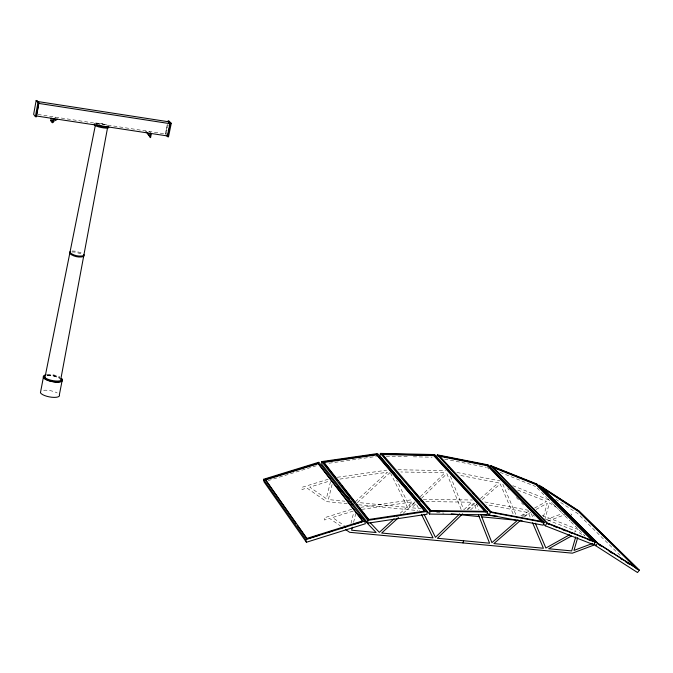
<?xml version="1.0" encoding="UTF-8"?>
<svg xmlns="http://www.w3.org/2000/svg" width="673" height="673" viewBox="0 0 673 673"><rect width="100%" height="100%" fill="white"/><g stroke="black" fill="none" stroke-linecap="round" stroke-linejoin="round"><path stroke-width="0.5" stroke-dasharray="3.37 2.52" d="M167.224 124.749L165.255 134.44L166.214 134.583L168.183 124.9M167.493 135.971L165.541 133.952L167.409 124.757M330.493 481.683L326.346 498.659L309.782 487.134L328.744 481.296M332.075 484.459L328.382 499.576L344.938 501.208M350.986 523.443L353.653 512.742M353.577 522.357L355.79 513.524M543.439 516.788L547.284 503.211L535.447 509.814M544.592 520.195L549.488 502.908L558.809 508.889M570.334 516.284L571.722 514.466L569.156 512.826M415.048 501.789L409.832 506.862L396.607 480.11M420.272 496.716L444.878 472.808L400.881 471.966M415.493 504.161L411.75 507.795L420.919 508.695M421.475 498.348L446.889 473.657L462.082 511.842M464.16 509.537L471.714 502.226L425.058 501.528M467.104 509.554L473.784 503.084L476.484 509.932M355.302 501.772L387.438 472.219L338.746 479.26M390.197 472.463L357.582 502.453L407.485 507.375L390.651 473.38M400.216 513.205L412.583 501.856L362.234 509.326M403.152 513.348L415.426 502.1M467.861 509.537L474.911 503.37M480.396 498.575L498.415 482.819L460.5 475.458M470.562 509.798L476.795 504.338M482.255 499.568L500.19 483.887L513.625 515.114M521.996 516.418L526.74 512.279L486.512 504.632M524.629 516.797L528.566 513.356L530.568 518.075M54.866 117.733L55.649 117.169M574.22 532.175L576.054 531.157L545.879 519.371M520.894 515.703L529.113 511.118M534.598 508.056L546.484 501.427L517.386 489.944M523.602 516.427L530.888 512.355M545.551 519.834L562.813 513.406M547.788 521.104L564.899 514.727M351.659 509.301L324.075 517.865L324.512 520.002L329.568 518.437L340.445 525.95M353.157 511.101L332.521 517.52L344.425 525.748M268.014 480.665L318.422 465.11M328.197 479.252L301.588 487.437L302.026 489.523L306.922 488.018L326.472 501.612L347.26 503.648M360.72 507.316L411.884 499.745M329.038 463.226L376.535 456.395M337.274 477.292L386.605 470.175M423.309 499.248L472.513 500.005M397.97 469.72L445.602 470.646M386.201 456.227L409.15 456.706M413.323 456.799L432.1 457.194M72.061 251.021L75.359 251.164L82.232 253.174M71.876 251.963L75.174 252.106L82.047 254.116M358.692 504.775L417.941 510.588M436.651 512.431L443.953 513.146M37.999 114.469L165.541 133.952M484.787 501.974L528.557 510.302M456.933 472.488L500.132 480.901M444.617 459.087L486.402 467.323M542.228 515.442L579.209 529.903M512.776 485.696L549.547 500.224M500.081 472.353L535.624 486.512M579.133 532.663L584.332 535.986M555.713 499.273L577.426 513.322L621.945 557.185M537.096 487.984L540.772 491.677M541.513 492.409L546.661 497.566M547.401 498.306L552.558 503.463M553.29 504.203L558.447 509.36M559.179 510.1L564.336 515.257M565.068 515.989L570.224 521.154M570.965 521.886L584.946 535.893M487.42 467.525L488.867 469.022M507.678 488.489L509.116 489.986M516.351 497.473L518.521 499.728M521.415 502.723L523.586 504.969M532.991 514.702L534.438 516.199M149.49 131.496L151.391 133.515M145.469 130.882L147.353 132.901M416.814 504.927L419.599 510.571M502.832 484.198L515.998 514.87M531.275 513.676L533.714 519.396M450.397 476.19L463.571 509.352M476.577 503.648L478.882 509.503M47.346 375.105A9.809 3.079 11 0 1 59.443 377.511M43.669 390.281A9.784 3.146 10.9 0 1 57.197 392.956M94.599 123.983A7.428 1.455 11.5 0 1 98.435 123.109A7.428 1.455 11.5 0 1 107.142 125.144M96.685 124.009A7.428 1.464 11.5 0 1 100.041 124.32M46.95 375.374A9.203 2.894 11 0 1 59.678 377.906M47.127 374.466A9.203 2.885 11 0 1 59.855 376.998M47.598 375.727A8.194 2.574 11 0 1 60.747 379.513M95.768 123.512A6.41 1.253 11.5 0 1 106.393 125.136"/><path stroke-width="1.01" d="M427.019 511.438L427.019 514.248L367.853 523.182L321.812 464.261L321.753 461.585L377.545 453.577L427.019 511.438L367.82 520.355L321.753 461.585M83.982 254.503L83.671 256.548C79.019 257.835 73.517 256.539 69.723 253.595L70.059 251.559M380.388 453.4L379.942 456.092L429.542 514.071L486.949 514.811L487.479 511.985L434.657 454.561L380.388 453.4L430.039 511.228L487.479 511.985M433.723 455.613L433.816 455.083L382.23 453.981L430.947 510.614L485.477 511.345L485.376 511.909L433.723 455.613L382.146 454.519M429.542 514.071L430.039 511.228M430.947 510.614L430.846 511.186L405.819 482.061M36.165 100.47L33.65 114.351L35.391 116.665L36.392 116.816L38.933 102.876L37.175 100.622L36.165 100.47L37.924 102.725L38.933 102.876M35.391 116.665L37.924 102.725M38.512 104.365L36.392 115.983L167.493 135.971L170.008 123.672L168.031 121.687L37.166 101.446M57.23 119.163L56.439 119.727L53.613 119.298L53.091 122.133L52.301 122.705L50.744 120.694L51.207 118.196M52.301 122.705L53.074 118.532M53.091 122.133L53.192 119.92M60.747 379.513L107.688 127.046M43.341 377.553L40.439 392.729A9.784 3.146 10.9 0 0 51.678 397.238A9.784 3.146 10.9 0 0 59.359 394.815L62.303 379.69M44.914 377.73L95.381 125.17M150.054 136.863L150.315 133.75L147.572 133.33L150.617 134.078L150.054 136.863L150.567 137.62L151.391 133.515M167.518 136.787L170.294 123.176L168.014 120.879L168.973 121.022L171.262 123.327L168.486 136.939L166.382 135.618M352.358 527.27L351.617 530.215L376.131 532.52L359.113 514.559M463.024 542.926L463.613 540.747M575.709 536.961L571.671 550.909L548.68 548.747L571.411 536.028M577.703 537.592L573.985 550.413L592.854 543.338M436.466 457.48L437.383 454.855L488.354 464.925L544.129 522.441L543.119 525.184L489.355 515.047L487.235 512.742M487.437 465.75L487.622 465.228L439.175 455.655L491.139 511.901L542.194 521.567L541.992 522.113L487.437 465.75L438.989 456.185M489.355 515.047L490.356 512.271L437.383 454.855M490.937 512.456L491.139 511.901M489.969 467.314L490.861 465.666L536.961 484.072L595.235 542.152L593.788 544.735L545.323 525.815L543.153 523.569M592.375 540.831L536.112 484.661L536.381 484.173L492.56 466.683L547.393 523.047L593.409 541.05L593.115 541.572M545.323 525.815L546.779 523.199L490.861 465.666M637.297 569.35L578.368 511.472L578.713 511.026L540.755 486.428L597.994 543.389L637.668 568.878L578.713 511.026M595.731 545.727L597.574 543.338L539.191 485.216L579.125 511.101L639.35 570.182L637.524 572.53L595.731 545.727L594.259 544.247M459.625 513.928L435.448 537.332L424.141 514.307M462.654 513.861L437.425 538.282L489.574 543.187L478.41 514.828M394.025 518.875L379.336 532.351L370.142 522.635M398.551 517.571L381.684 533.041L433.033 537.87L421.449 514.332M518.033 519.867L491.913 542.648L480.8 514.374M520.683 520.229L493.889 543.591L543.414 548.251L532.579 522.786M50.744 120.694L51.527 120.131M52.839 121.813L56.439 119.727M569.652 534.732L545.879 548.024L535.329 523.215M594.898 544.718L572.37 553.172L349.649 532.309L345.468 529.415M265.288 479.454L306.88 538.425L362.797 520.885L362.907 521.424L317.942 463.217L265.288 479.454L296.145 523.577M307.99 538.652L318.977 535.203M328.954 532.074L331.957 531.132M339.941 528.625L346.932 526.437M352.921 524.553L361.906 521.735M263.496 479.302L305.862 539.544L364.766 521.062L365.304 523.771L306.434 542.253L264.06 481.885L263.496 479.302L318.876 462.233L364.766 521.062M265.406 479.967L318.043 463.739M83.856 255.589C79.204 256.884 73.702 255.589 69.908 252.644M323.604 461.947L368.812 519.489L425.016 511.026L376.628 454.325L323.604 461.947L323.612 462.477L376.636 454.864L424.335 510.79M396.405 515.897L398.45 515.594M417.807 501.419L419.876 501.444M349.077 501.621L351.155 501.822M481.01 514.618L497.414 516.233M351.424 504.06L353.502 504.262M451.255 513.861L479.412 516.628M481.498 516.83L522.172 520.826M53.369 118.978L55.245 119.264M170.294 123.176L171.262 123.327M38.689 103.398L170.008 123.672M490.356 512.271L544.129 522.441M546.779 523.199L595.235 542.152M547.107 523.577L550.043 524.721M553.955 526.252L556.891 527.405M562.771 529.701L565.707 530.846M569.619 532.377L572.555 533.529M588.219 539.653L591.155 540.806M493.267 467.567L536.112 484.661M597.574 543.338L639.35 570.182M598.507 544.432L601.149 546.131M609.09 551.229L612.615 553.492M620.548 558.59L622.315 559.717M625.84 561.989L629.364 564.252M578.368 511.472L540.419 486.882L544.878 491.324M547.847 494.285L552.306 498.718M554.535 500.939L559.734 506.121M561.963 508.342L567.162 513.524M569.392 515.745L574.591 520.927M576.08 522.399L578.309 524.62M536.381 484.173L593.409 541.05M487.622 465.228L542.194 521.567M337.838 486.747L349.321 498.886M150.567 137.62L146.285 131.958M443.263 460.812L444.685 462.351M447.528 465.43L449.665 467.743M451.087 469.291L454.645 473.144M460.34 479.311L464.606 483.937M467.457 487.016L468.879 488.564M472.438 492.417L473.859 493.957M475.281 495.496L478.84 499.349M485.241 506.289L488.8 510.142M444.929 466.692L447.747 469.762M460.441 483.576L462.553 485.881M475.954 500.46L478.074 502.765M433.816 455.083L485.477 511.345M383.492 456.092L384.847 457.665M324.26 463.302L337.821 480.572M339.108 482.221L340.403 483.862M341.691 485.511L355.251 502.781M356.547 504.43L357.834 506.071M359.13 507.72L368.812 520.052L368.812 519.489M317.942 463.217L362.797 520.885M297.348 525.285L306.989 538.964L306.88 538.425M147.353 132.901L149.751 136.535M305.862 539.544L306.434 542.253M367.82 520.355L367.853 523.182M376.628 454.325L376.636 454.864M61.1 378.462A9.809 3.079 11 0 1 53.79 381.919A9.809 3.079 11 0 1 43.745 376.005M108.664 127.155A7.428 1.464 11.5 0 1 101.16 127.483A7.428 1.464 11.5 0 1 94.624 124.253M108.673 126.894A7.428 1.455 11.5 0 1 103.247 126.827A7.428 1.455 11.5 0 1 96.306 125.01M61.723 379.622A9.203 2.894 11 0 1 52.149 381.448A9.203 2.894 11 0 1 44.3 376.165M61.899 378.714A9.203 2.885 11 0 1 50.761 380.178A9.203 2.885 11 0 1 46.033 374.634M107.873 126.011A6.41 1.253 11.5 0 1 104.584 126.776A6.41 1.253 11.5 0 1 97.055 125.018M58.097 381.532A8.194 2.574 11 0 1 54.336 381.465M51.796 381.044A8.194 2.574 11 0 1 50.164 380.632"/></g></svg>
